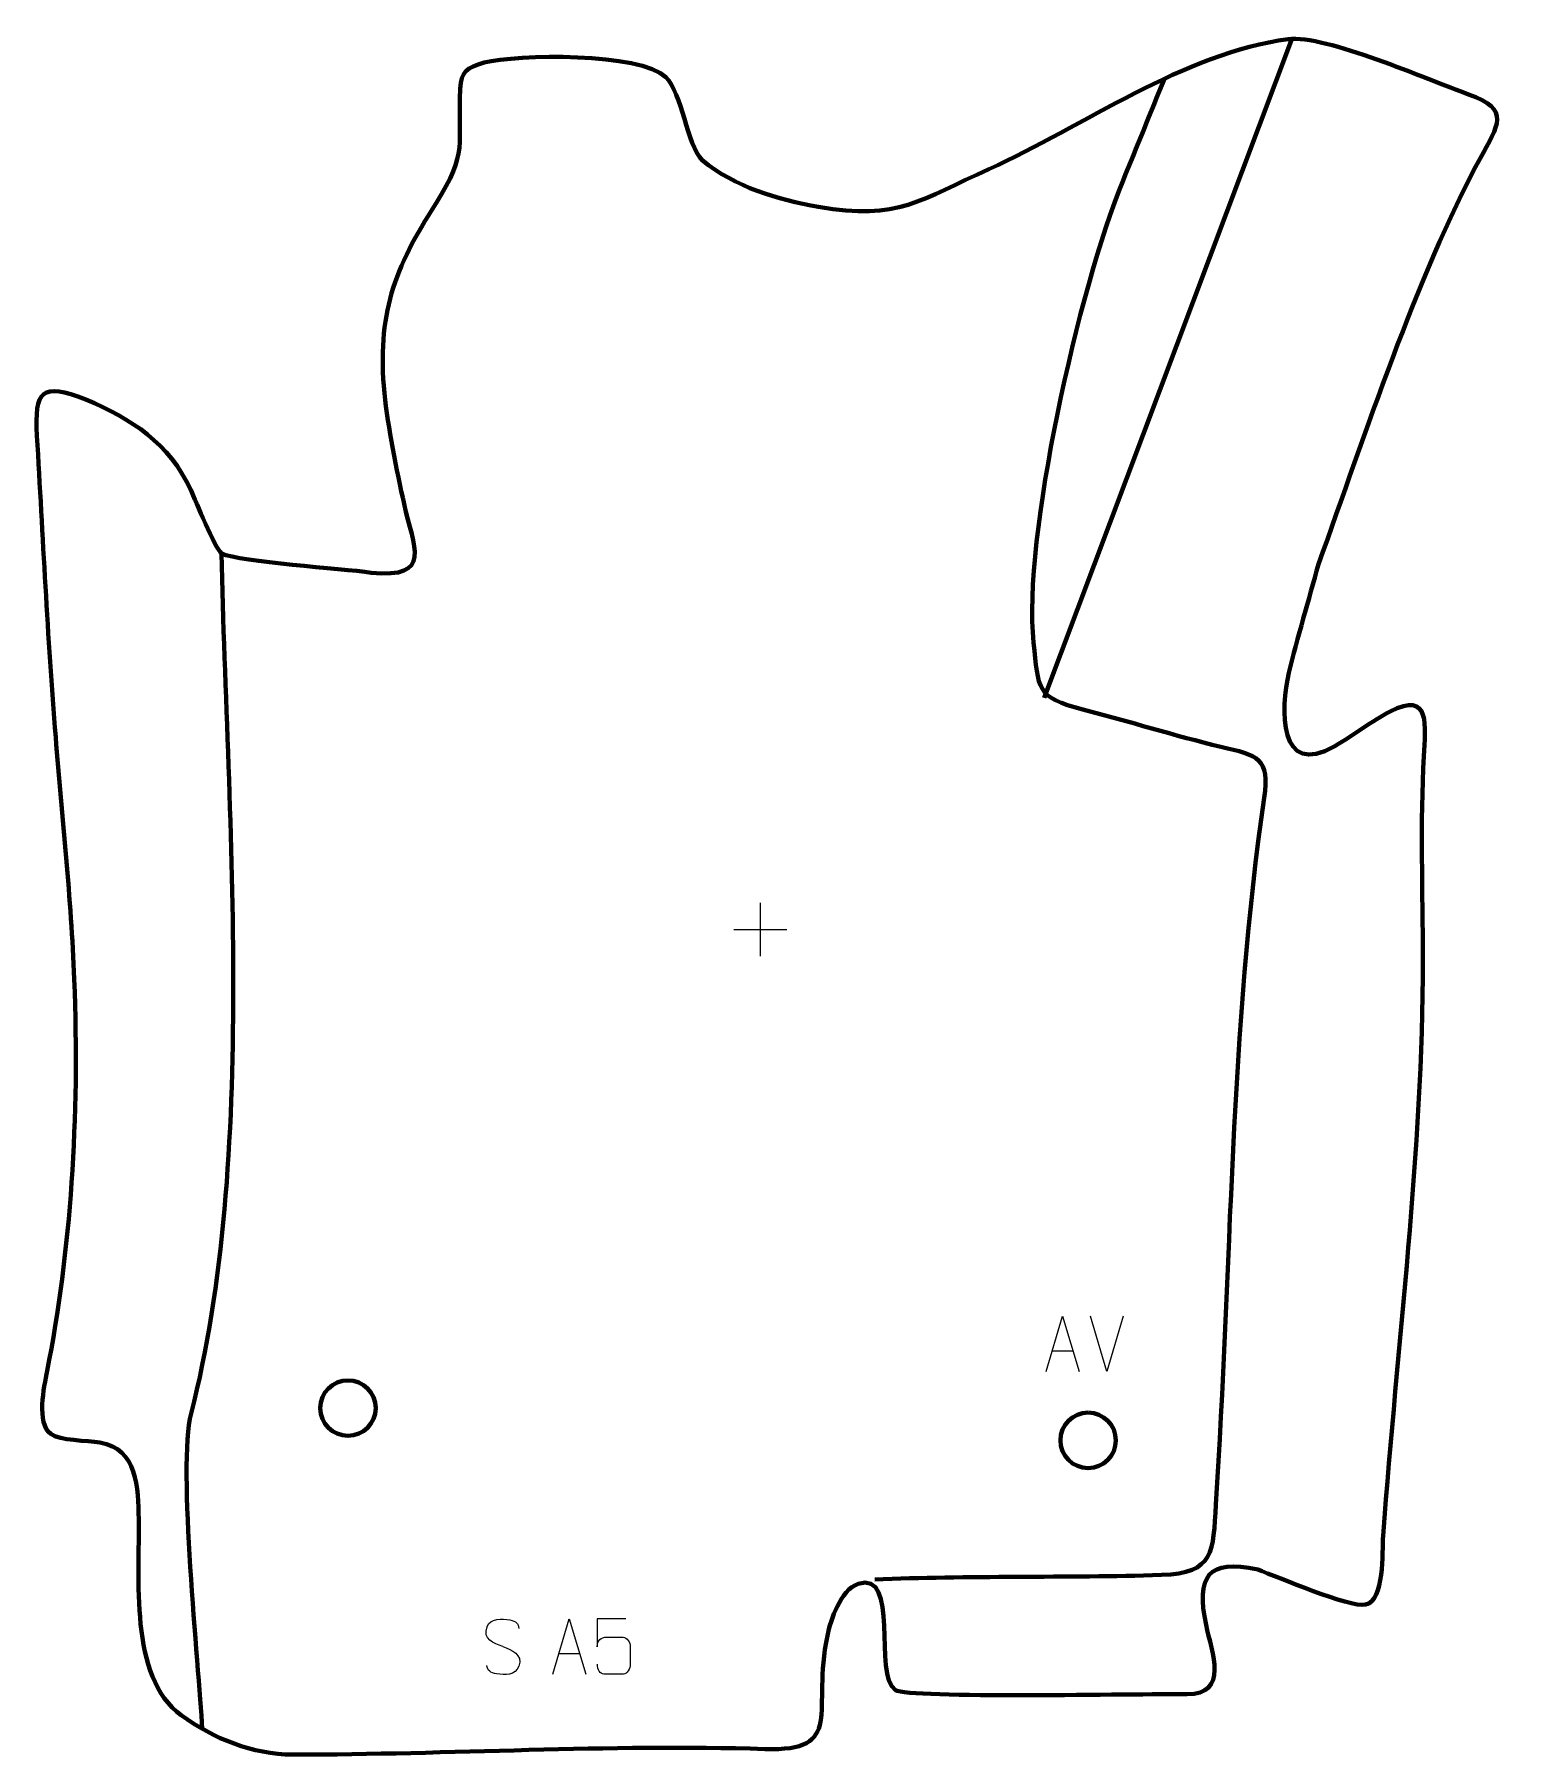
# Model space of a CAD drawing. Header units: millimetres. Extents: x -334 to 332, y -395 to 381.
import ezdxf

# ---------------------------------------------------------------- set-up
doc = ezdxf.new("R2010")
doc.units = ezdxf.units.MM
doc.header["$MEASUREMENT"] = 0
for name, color, linetype in [('layer 1', 7, 'Continuous'), ('layer 2', 7, 'Continuous'), ('layer 3', 7, 'Continuous')]:
    doc.layers.add(name, color=color, linetype=linetype)

msp = doc.modelspace()

# ---------------------------------------------------------------- linework, layer by layer
at = {"layer": 'layer 1', "color": 250, "lineweight": 9}
for points in [[(-6.6316, -11.0681), (-6.6316, -11.0681), (-6.6316, -35.046), (-6.6316, -35.046)], [(-18.6205, -23.0571), (-18.6205, -23.0571), (5.3574, -23.0571), (5.3574, -23.0571)]]:
    msp.add_open_spline(points, degree=3, dxfattribs=at)
at = {"layer": 'layer 2', "color": 140, "lineweight": 158}
msp.add_open_spline([(121.3691, 81.315), (121.3691, 81.315), (233.1664, 378.9249), (233.1664, 378.9249)], degree=3, dxfattribs=at)
for points, knots in [([(44.9632, -316.2206), (86.424, -314.3695), (131.6466, -315.52), (174.244, -314.1646), (174.244, -314.1646), (198.3306, -313.3983), (197.4894, -303.5507), (198.8549, -282.3682), (198.8549, -282.3682), (205.6178, -177.4619), (205.5475, -67.0651), (220.5877, 36.2662), (220.5877, 36.2662), (223.2173, 54.3328), (217.8282, 55.3752), (201.0824, 59.3085), (201.0824, 59.3085), (180.3671, 64.2379), (159.6175, 70.8064), (138.8299, 76.1259), (138.8299, 76.1259), (117.7492, 81.5203), (118.8055, 85.3213), (116.5844, 106.3665), (116.5844, 106.3665), (111.6553, 153.0713), (136.8643, 265.3449), (156.9542, 314.6232), (156.9542, 314.6232), (163.162, 329.9338), (169.3726, 345.2432), (175.5817, 360.5532)], [0, 0, 0, 0, 0.11111111, 0.11111111, 0.11111111, 0.11111111, 0.22222222, 0.22222222, 0.22222222, 0.22222222, 0.33333333, 0.33333333, 0.33333333, 0.33333333, 0.44444444, 0.44444444, 0.44444444, 0.44444444, 0.55555556, 0.55555556, 0.55555556, 0.55555556, 0.66666667, 0.66666667, 0.66666667, 0.66666667, 0.77777778, 0.77777778, 0.77777778, 0.77777778, 1, 1, 1, 1]), ([(-249.64, 146.5318), (-246.7628, 24.4583), (-233.6391, -125.7953), (-263.3039, -241.4066), (-263.3039, -241.4066), (-269.344, -264.9467), (-259.9031, -354.8728), (-258.2442, -383.5457)], [0, 0, 0, 0, 0.33333333, 0.33333333, 0.33333333, 0.33333333, 1, 1, 1, 1])]:
    msp.add_open_spline(points, degree=3, knots=knots, dxfattribs=at)
at = {"layer": 'layer 3', "color": 242, "lineweight": 158}
msp.add_open_spline([(245.0566, 141.6369), (240.6881, 125.5013), (235.6719, 108.7506), (231.7125, 92.6173), (231.7125, 92.6173), (227.9761, 76.6678), (226.7576, 44.8521), (252.5183, 59.6572), (252.5183, 59.6572), (260.5977, 64.4251), (269.5613, 71.1022), (277.4106, 75.2168), (277.4106, 75.2168), (295.9208, 84.9197), (293.2858, 68.2535), (292.5662, 55.0716), (292.5662, 55.0716), (290.9379, 25.2415), (292.1281, -6.3345), (292.1524, -36.3558), (292.1524, -36.3558), (292.1018, -124.4126), (280.6503, -209.1643), (274.2455, -296.5278), (274.2455, -296.5278), (273.709, -303.8471), (274.9891, -325.6786), (266.2876, -327.5235), (266.2876, -327.5235), (259.1309, -329.0409), (226.7649, -314.968), (217.6663, -311.7653), (217.6663, -311.7653), (195.1434, -306.5755), (189.8069, -315.0498), (194.3814, -336.679), (194.3814, -336.679), (197.0253, -349.1796), (204.8182, -368.0945), (185.749, -367.9153), (185.749, -367.9153), (163.4769, -367.706), (60.4632, -369.9942), (54.3144, -366.0369), (54.3144, -366.0369), (43.9238, -359.3498), (56.6918, -311.6894), (37.4516, -318.2191), (37.4516, -318.2191), (29.5534, -320.8996), (25.1637, -334.4511), (23.6506, -341.5344), (23.6506, -341.5344), (16.3655, -375.6359), (31.9612, -393.8149), (-4.6297, -392.656), (-4.6297, -392.656), (-75.0684, -390.4246), (-146.7058, -395.1559), (-217.3912, -395.1634), (-217.3912, -395.1634), (-235.8442, -394.9431), (-252.899, -388.1392), (-267.7677, -377.3937), (-267.7677, -377.3937), (-291.4294, -360.2937), (-286.4353, -314.4302), (-286.8921, -289.0165), (-286.8921, -289.0165), (-287.1856, -274.9988), (-287.2776, -257.3166), (-304.4593, -254.4134), (-304.4593, -254.4134), (-310.072, -253.5629), (-322.5065, -253.5398), (-326.5561, -250.5189), (-326.5561, -250.5189), (-333.1251, -245.6187), (-329.6716, -229.5708), (-328.2067, -222.1774), (-328.2067, -222.1774), (-317.5863, -168.5806), (-313.4735, -107.8554), (-315.9695, -45.4938), (-315.9695, -45.4938), (-317.4314, -8.9679), (-321.3937, 27.4109), (-324.3408, 63.7189), (-324.3408, 63.7189), (-328.016, 108.998), (-330.1757, 154.2029), (-332.7868, 199.6133), (-332.7868, 199.6133), (-333.9476, 219.802), (-330.8388, 223.9514), (-310.7448, 215.8592), (-310.7448, 215.8592), (-289.9725, 207.1704), (-273.2033, 196.1382), (-263.4129, 175.1834), (-263.4129, 175.1834), (-261.1408, 170.1741), (-252.5909, 148.9048), (-249.64, 146.5318), (-249.64, 146.5318), (-240.695, 142.5154), (-195.7627, 139.7561), (-182.0657, 137.8265), (-182.0657, 137.8265), (-154.0395, 135.0211), (-162.9041, 149.4157), (-167.2399, 168.8222), (-167.2399, 168.8222), (-170.5846, 183.7929), (-174.529, 203.6123), (-176.1111, 218.7282), (-176.1111, 218.7282), (-179.4207, 254.3717), (-171.9068, 274.8366), (-152.8341, 304.3983), (-152.8341, 304.3983), (-138.1594, 327.4968), (-143.1222, 330.9507), (-141.9772, 356.074), (-141.9772, 356.074), (-141.6332, 363.6208), (-138.8688, 365.7063), (-131.1833, 367.8435), (-131.1833, 367.8435), (-116.4627, 371.571), (-60.693, 372.6095), (-49.2214, 361.2709), (-49.2214, 361.2709), (-41.8264, 353.9616), (-39.804, 331.1425), (-32.7987, 323.7785), (-32.7987, 323.7785), (-17.6897, 311.5429), (0.8568, 306.3133), (19.6194, 302.7804), (19.6194, 302.7804), (55.617, 296.3627), (65.873, 306.1959), (96.4704, 319.8214), (96.4704, 319.8214), (138.989, 338.9719), (184.4921, 372.3845), (231.4502, 378.4161), (231.4502, 378.4161), (248.1937, 380.5668), (294.1353, 360.1482), (312.7419, 353.5131), (312.7419, 353.5131), (332.1684, 346.5855), (326.0623, 339.7249), (317.9351, 324.6243), (317.9351, 324.6243), (288.6899, 270.285), (266.4523, 200.5528), (245.0566, 141.6369)], degree=3, knots=[0, 0, 0, 0, 0.02439024, 0.02439024, 0.02439024, 0.02439024, 0.04878049, 0.04878049, 0.04878049, 0.04878049, 0.07317073, 0.07317073, 0.07317073, 0.07317073, 0.09756098, 0.09756098, 0.09756098, 0.09756098, 0.12195122, 0.12195122, 0.12195122, 0.12195122, 0.14634146, 0.14634146, 0.14634146, 0.14634146, 0.17073171, 0.17073171, 0.17073171, 0.17073171, 0.19512195, 0.19512195, 0.19512195, 0.19512195, 0.2195122, 0.2195122, 0.2195122, 0.2195122, 0.24390244, 0.24390244, 0.24390244, 0.24390244, 0.26829268, 0.26829268, 0.26829268, 0.26829268, 0.29268293, 0.29268293, 0.29268293, 0.29268293, 0.31707317, 0.31707317, 0.31707317, 0.31707317, 0.34146341, 0.34146341, 0.34146341, 0.34146341, 0.36585366, 0.36585366, 0.36585366, 0.36585366, 0.3902439, 0.3902439, 0.3902439, 0.3902439, 0.41463415, 0.41463415, 0.41463415, 0.41463415, 0.43902439, 0.43902439, 0.43902439, 0.43902439, 0.46341463, 0.46341463, 0.46341463, 0.46341463, 0.48780488, 0.48780488, 0.48780488, 0.48780488, 0.51219512, 0.51219512, 0.51219512, 0.51219512, 0.53658537, 0.53658537, 0.53658537, 0.53658537, 0.56097561, 0.56097561, 0.56097561, 0.56097561, 0.58536585, 0.58536585, 0.58536585, 0.58536585, 0.6097561, 0.6097561, 0.6097561, 0.6097561, 0.63414634, 0.63414634, 0.63414634, 0.63414634, 0.65853659, 0.65853659, 0.65853659, 0.65853659, 0.68292683, 0.68292683, 0.68292683, 0.68292683, 0.70731707, 0.70731707, 0.70731707, 0.70731707, 0.73170732, 0.73170732, 0.73170732, 0.73170732, 0.75609756, 0.75609756, 0.75609756, 0.75609756, 0.7804878, 0.7804878, 0.7804878, 0.7804878, 0.80487805, 0.80487805, 0.80487805, 0.80487805, 0.82926829, 0.82926829, 0.82926829, 0.82926829, 0.85365854, 0.85365854, 0.85365854, 0.85365854, 0.87804878, 0.87804878, 0.87804878, 0.87804878, 0.90243902, 0.90243902, 0.90243902, 0.90243902, 0.92682927, 0.92682927, 0.92682927, 0.92682927, 0.95121951, 0.95121951, 0.95121951, 0.95121951, 1, 1, 1, 1], dxfattribs=at)
at = {"layer": 'layer 3', "color": 250, "lineweight": 9}
for points, knots in [([(122.2743, -222.3949), (122.2743, -222.3949), (129.6453, -197.4414), (129.6453, -197.4414), (129.6453, -197.4414), (129.6453, -197.4414), (137.2152, -222.3949), (137.2152, -222.3949)], [0, 0, 0, 0, 0.33333333, 0.33333333, 0.33333333, 0.33333333, 1, 1, 1, 1]), ([(-122.6958, -346.3979), (-126.9441, -344.9275), (-131.8522, -343.1317), (-129.8471, -337.6114), (-129.8471, -337.6114), (-128.3436, -333.4715), (-123.13, -333.86), (-119.5264, -334.4611), (-119.5264, -334.4611), (-116.6658, -334.9383), (-115.8011, -336.1515), (-115.4905, -338.2356)], [0, 0, 0, 0, 0.25, 0.25, 0.25, 0.25, 0.5, 0.5, 0.5, 0.5, 1, 1, 1, 1]), ([(-100.1663, -358.8747), (-100.1663, -358.8747), (-92.7953, -333.9212), (-92.7953, -333.9212), (-92.7953, -333.9212), (-92.7953, -333.9212), (-85.2254, -358.8747), (-85.2254, -358.8747)], [0, 0, 0, 0, 0.33333333, 0.33333333, 0.33333333, 0.33333333, 1, 1, 1, 1]), ([(-67.3017, -333.9432), (-67.3017, -333.9432), (-80.1534, -333.9432), (-80.1534, -333.9432), (-80.1534, -333.9432), (-80.1531, -338.1738), (-80.1531, -342.4047), (-80.1534, -346.6359), (-80.1534, -346.6359), (-80.1537, -343.3258), (-78.5227, -342.254), (-75.7107, -342.1935), (-75.7107, -342.1935), (-73.2711, -342.1932), (-70.8316, -342.1932), (-68.3923, -342.1935), (-68.3923, -342.1935), (-66.7426, -342.1867), (-65.2677, -344.5672), (-65.2392, -346.6359), (-65.2392, -346.6359), (-65.2395, -349.2232), (-65.2395, -351.8108), (-65.2392, -354.3985), (-65.2392, -354.3985), (-65.193, -356.3579), (-66.6924, -358.7942), (-68.3183, -358.8527), (-68.3183, -358.8527), (-70.2748, -358.8524), (-75.1697, -358.8524), (-77.1268, -358.8527), (-77.1268, -358.8527), (-78.9723, -358.8615), (-80.0794, -356.8967), (-80.1002, -354.3456)], [0, 0, 0, 0, 0.1, 0.1, 0.1, 0.1, 0.2, 0.2, 0.2, 0.2, 0.3, 0.3, 0.3, 0.3, 0.4, 0.4, 0.4, 0.4, 0.5, 0.5, 0.5, 0.5, 0.6, 0.6, 0.6, 0.6, 0.7, 0.7, 0.7, 0.7, 0.8, 0.8, 0.8, 0.8, 1, 1, 1, 1]), ([(-122.6958, -346.398), (-118.6772, -348.0447), (-113.6477, -349.933), (-115.4817, -355.2933), (-115.4817, -355.2933), (-116.9415, -359.5597), (-121.8523, -359.303), (-125.5784, -358.7483), (-125.5784, -358.7483), (-128.3284, -358.3385), (-129.5493, -357.125), (-129.9273, -355.0128)], [0, 0, 0, 0, 0.25, 0.25, 0.25, 0.25, 0.5, 0.5, 0.5, 0.5, 1, 1, 1, 1])]:
    msp.add_open_spline(points, degree=3, knots=knots, dxfattribs=at)
for points in [[(149.6338, -222.4022), (149.6338, -222.4022), (142.312, -197.4486), (142.312, -197.4486)], [(156.9557, -197.4486), (156.9557, -197.4486), (149.6339, -222.4022), (149.6339, -222.4022)], [(124.9969, -213.1455), (124.9969, -213.1455), (134.4926, -213.1455), (134.4926, -213.1455)], [(-97.4437, -349.6253), (-97.4437, -349.6253), (-87.948, -349.6253), (-87.948, -349.6253)]]:
    msp.add_open_spline(points, degree=3, dxfattribs=at)
at = {"layer": 'layer 3', "color": 250, "lineweight": 200}
for points in [[(-192.5562, -226.4021), (-199.4597, -226.4021), (-205.0561, -231.9985), (-205.0561, -238.9021), (-205.0561, -238.9021), (-205.0562, -245.8056), (-199.4597, -251.4021), (-192.5562, -251.4021), (-192.5562, -251.4021), (-185.6526, -251.4021), (-180.0562, -245.8057), (-180.0562, -238.9021), (-180.0562, -238.9021), (-180.0561, -231.9986), (-185.6526, -226.4021), (-192.5562, -226.4021)], [(-192.5562, -226.4021), (-199.4597, -226.4021), (-205.0561, -231.9985), (-205.0561, -238.9021), (-205.0561, -238.9021), (-205.0562, -245.8056), (-199.4597, -251.4021), (-192.5562, -251.4021), (-192.5562, -251.4021), (-185.6526, -251.4021), (-180.0562, -245.8057), (-180.0562, -238.9022), (-180.0562, -238.9022), (-180.0561, -231.9986), (-185.6526, -226.4021), (-192.5562, -226.4021)], [(-192.5562, -226.4021), (-199.4597, -226.4021), (-205.0561, -231.9986), (-205.0561, -238.9021), (-205.0561, -238.9021), (-205.0562, -245.8057), (-199.4597, -251.4021), (-192.5562, -251.4021), (-192.5562, -251.4021), (-185.6526, -251.4021), (-180.0562, -245.8057), (-180.0562, -238.9022), (-180.0562, -238.9022), (-180.0561, -231.9986), (-185.6526, -226.4021), (-192.5562, -226.4021)], [(-192.5562, -226.4021), (-199.4597, -226.4021), (-205.0561, -231.9986), (-205.0561, -238.9021), (-205.0561, -238.9021), (-205.0562, -245.8057), (-199.4597, -251.4021), (-192.5562, -251.4021), (-192.5562, -251.4021), (-185.6526, -251.4022), (-180.0562, -245.8057), (-180.0562, -238.9022), (-180.0562, -238.9022), (-180.0561, -231.9986), (-185.6526, -226.4021), (-192.5562, -226.4021)], [(-192.5562, -226.4022), (-199.4597, -226.4022), (-205.0561, -231.9986), (-205.0561, -238.9021), (-205.0561, -238.9021), (-205.0562, -245.8057), (-199.4597, -251.4021), (-192.5562, -251.4022), (-192.5562, -251.4022), (-185.6526, -251.4022), (-180.0562, -245.8058), (-180.0562, -238.9022), (-180.0562, -238.9022), (-180.0561, -231.9986), (-185.6526, -226.4022), (-192.5562, -226.4022)], [(-192.5562, -226.4022), (-199.4597, -226.4022), (-205.0561, -231.9986), (-205.0561, -238.9021), (-205.0561, -238.9021), (-205.0562, -245.8057), (-199.4597, -251.4021), (-192.5562, -251.4022), (-192.5562, -251.4022), (-185.6526, -251.4022), (-180.0562, -245.8058), (-180.0562, -238.9022), (-180.0562, -238.9022), (-180.0561, -231.9986), (-185.6526, -226.4022), (-192.5562, -226.4022)], [(-192.5562, -226.4022), (-199.4597, -226.4022), (-205.0561, -231.9986), (-205.0561, -238.9022), (-205.0561, -238.9022), (-205.0562, -245.8057), (-199.4597, -251.4022), (-192.5562, -251.4022), (-192.5562, -251.4022), (-185.6526, -251.4022), (-180.0562, -245.8058), (-180.0562, -238.9022), (-180.0562, -238.9022), (-180.0561, -231.9987), (-185.6526, -226.4022), (-192.5562, -226.4022)], [(-192.5562, -226.4022), (-199.4597, -226.4022), (-205.0561, -231.9986), (-205.0561, -238.9022), (-205.0561, -238.9022), (-205.0562, -245.8057), (-199.4597, -251.4022), (-192.5562, -251.4022), (-192.5562, -251.4022), (-185.6526, -251.4022), (-180.0562, -245.8058), (-180.0562, -238.9022), (-180.0562, -238.9022), (-180.0561, -231.9987), (-185.6526, -226.4022), (-192.5562, -226.4022)], [(-192.5562, -226.4022), (-199.4597, -226.4022), (-205.0561, -231.9986), (-205.0561, -238.9022), (-205.0561, -238.9022), (-205.0562, -245.8057), (-199.4597, -251.4022), (-192.5562, -251.4022), (-192.5562, -251.4022), (-185.6526, -251.4022), (-180.0562, -245.8058), (-180.0562, -238.9023), (-180.0562, -238.9023), (-180.0561, -231.9987), (-185.6526, -226.4022), (-192.5562, -226.4022)], [(-192.5562, -226.4022), (-199.4597, -226.4022), (-205.0561, -231.9986), (-205.0561, -238.9022), (-205.0561, -238.9022), (-205.0562, -245.8058), (-199.4597, -251.4022), (-192.5562, -251.4022), (-192.5562, -251.4022), (-185.6526, -251.4022), (-180.0562, -245.8058), (-180.0562, -238.9023), (-180.0562, -238.9023), (-180.0561, -231.9987), (-185.6526, -226.4022), (-192.5562, -226.4022)], [(-192.5562, -226.4022), (-199.4597, -226.4022), (-205.0561, -231.9987), (-205.0561, -238.9022), (-205.0561, -238.9022), (-205.0562, -245.8058), (-199.4597, -251.4022), (-192.5562, -251.4022), (-192.5562, -251.4022), (-185.6526, -251.4023), (-180.0562, -245.8058), (-180.0562, -238.9023), (-180.0562, -238.9023), (-180.0561, -231.9987), (-185.6526, -226.4022), (-192.5562, -226.4022)], [(-192.5562, -226.4022), (-199.4597, -226.4022), (-205.0561, -231.9987), (-205.0561, -238.9022), (-205.0561, -238.9022), (-205.0562, -245.8058), (-199.4597, -251.4022), (-192.5562, -251.4022), (-192.5562, -251.4022), (-185.6526, -251.4023), (-180.0562, -245.8058), (-180.0562, -238.9023), (-180.0562, -238.9023), (-180.0561, -231.9987), (-185.6526, -226.4022), (-192.5562, -226.4022)], [(-192.5562, -226.4023), (-199.4597, -226.4023), (-205.0561, -231.9987), (-205.0561, -238.9022), (-205.0561, -238.9022), (-205.0562, -245.8058), (-199.4597, -251.4022), (-192.5562, -251.4023), (-192.5562, -251.4023), (-185.6526, -251.4023), (-180.0562, -245.8059), (-180.0562, -238.9023), (-180.0562, -238.9023), (-180.0561, -231.9987), (-185.6526, -226.4023), (-192.5562, -226.4023)], [(-192.5562, -226.4023), (-199.4597, -226.4023), (-205.0561, -231.9987), (-205.0561, -238.9023), (-205.0561, -238.9023), (-205.0562, -245.8058), (-199.4597, -251.4023), (-192.5562, -251.4023), (-192.5562, -251.4023), (-185.6526, -251.4023), (-180.0562, -245.8059), (-180.0562, -238.9023), (-180.0562, -238.9023), (-180.0561, -231.9987), (-185.6526, -226.4023), (-192.5562, -226.4023)], [(-192.5562, -226.4023), (-199.4597, -226.4023), (-205.0561, -231.9987), (-205.0561, -238.9023), (-205.0561, -238.9023), (-205.0562, -245.8058), (-199.4597, -251.4023), (-192.5562, -251.4023), (-192.5562, -251.4023), (-185.6526, -251.4023), (-180.0562, -245.8059), (-180.0562, -238.9023), (-180.0562, -238.9023), (-180.0561, -231.9988), (-185.6526, -226.4023), (-192.5562, -226.4023)], [(-192.5562, -226.4023), (-199.4597, -226.4023), (-205.0561, -231.9987), (-205.0561, -238.9023), (-205.0561, -238.9023), (-205.0562, -245.8058), (-199.4597, -251.4023), (-192.5562, -251.4023), (-192.5562, -251.4023), (-185.6526, -251.4023), (-180.0562, -245.8059), (-180.0562, -238.9023), (-180.0562, -238.9023), (-180.0561, -231.9988), (-185.6526, -226.4023), (-192.5562, -226.4023)], [(-192.5562, -226.4023), (-199.4597, -226.4023), (-205.0561, -231.9987), (-205.0561, -238.9023), (-205.0561, -238.9023), (-205.0562, -245.8058), (-199.4597, -251.4023), (-192.5562, -251.4023), (-192.5562, -251.4023), (-185.6526, -251.4023), (-180.0562, -245.8059), (-180.0562, -238.9024), (-180.0562, -238.9024), (-180.0561, -231.9988), (-185.6526, -226.4023), (-192.5562, -226.4023)], [(-192.5562, -226.4023), (-199.4597, -226.4023), (-205.0561, -231.9988), (-205.0561, -238.9023), (-205.0561, -238.9023), (-205.0562, -245.8059), (-199.4597, -251.4023), (-192.5562, -251.4023), (-192.5562, -251.4023), (-185.6526, -251.4023), (-180.0562, -245.8059), (-180.0562, -238.9024), (-180.0562, -238.9024), (-180.0561, -231.9988), (-185.6526, -226.4023), (-192.5562, -226.4023)], [(-192.5562, -226.4023), (-199.4597, -226.4023), (-205.0561, -231.9988), (-205.0561, -238.9023), (-205.0561, -238.9023), (-205.0562, -245.8059), (-199.4597, -251.4023), (-192.5562, -251.4023), (-192.5562, -251.4023), (-185.6526, -251.4024), (-180.0562, -245.8059), (-180.0562, -238.9024), (-180.0562, -238.9024), (-180.0561, -231.9988), (-185.6526, -226.4023), (-192.5562, -226.4023)], [(-192.5562, -226.4024), (-199.4597, -226.4024), (-205.0561, -231.9988), (-205.0561, -238.9023), (-205.0561, -238.9023), (-205.0562, -245.8059), (-199.4597, -251.4023), (-192.5562, -251.4024), (-192.5562, -251.4024), (-185.6526, -251.4024), (-180.0562, -245.806), (-180.0562, -238.9024), (-180.0562, -238.9024), (-180.0561, -231.9988), (-185.6526, -226.4024), (-192.5562, -226.4024)], [(-192.5562, -226.4024), (-199.4597, -226.4024), (-205.0561, -231.9988), (-205.0561, -238.9023), (-205.0561, -238.9023), (-205.0562, -245.8059), (-199.4597, -251.4023), (-192.5562, -251.4024), (-192.5562, -251.4024), (-185.6526, -251.4024), (-180.0562, -245.806), (-180.0562, -238.9024), (-180.0562, -238.9024), (-180.0561, -231.9988), (-185.6526, -226.4024), (-192.5562, -226.4024)], [(141.2152, -240.9542), (134.3117, -240.9542), (128.7153, -246.5506), (128.7153, -253.4542), (128.7153, -253.4542), (128.7152, -260.3577), (134.3117, -265.9542), (141.2152, -265.9542), (141.2152, -265.9542), (148.1188, -265.9542), (153.7152, -260.3578), (153.7152, -253.4542), (153.7152, -253.4542), (153.7153, -246.5507), (148.1188, -240.9542), (141.2152, -240.9542)], [(141.2152, -240.9542), (134.3117, -240.9542), (128.7153, -246.5506), (128.7153, -253.4542), (128.7153, -253.4542), (128.7152, -260.3577), (134.3117, -265.9542), (141.2152, -265.9542), (141.2152, -265.9542), (148.1188, -265.9542), (153.7152, -260.3578), (153.7152, -253.4543), (153.7152, -253.4543), (153.7153, -246.5507), (148.1188, -240.9542), (141.2152, -240.9542)], [(141.2152, -240.9542), (134.3117, -240.9542), (128.7153, -246.5507), (128.7153, -253.4542), (128.7153, -253.4542), (128.7152, -260.3578), (134.3117, -265.9542), (141.2152, -265.9542), (141.2152, -265.9542), (148.1188, -265.9542), (153.7152, -260.3578), (153.7152, -253.4543), (153.7152, -253.4543), (153.7153, -246.5507), (148.1188, -240.9542), (141.2152, -240.9542)], [(141.2152, -240.9542), (134.3117, -240.9542), (128.7153, -246.5507), (128.7153, -253.4542), (128.7153, -253.4542), (128.7152, -260.3578), (134.3117, -265.9542), (141.2152, -265.9542), (141.2152, -265.9542), (148.1188, -265.9543), (153.7152, -260.3578), (153.7152, -253.4543), (153.7152, -253.4543), (153.7153, -246.5507), (148.1188, -240.9542), (141.2152, -240.9542)], [(141.2152, -240.9543), (134.3117, -240.9543), (128.7153, -246.5507), (128.7153, -253.4542), (128.7153, -253.4542), (128.7152, -260.3578), (134.3117, -265.9542), (141.2152, -265.9543), (141.2152, -265.9543), (148.1188, -265.9543), (153.7152, -260.3579), (153.7152, -253.4543), (153.7152, -253.4543), (153.7153, -246.5507), (148.1188, -240.9543), (141.2152, -240.9543)], [(141.2152, -240.9543), (134.3117, -240.9543), (128.7153, -246.5507), (128.7153, -253.4542), (128.7153, -253.4542), (128.7152, -260.3578), (134.3117, -265.9542), (141.2152, -265.9543), (141.2152, -265.9543), (148.1188, -265.9543), (153.7152, -260.3579), (153.7152, -253.4543), (153.7152, -253.4543), (153.7153, -246.5507), (148.1188, -240.9543), (141.2152, -240.9543)], [(141.2152, -240.9543), (134.3117, -240.9543), (128.7153, -246.5507), (128.7153, -253.4543), (128.7153, -253.4543), (128.7152, -260.3578), (134.3117, -265.9543), (141.2152, -265.9543), (141.2152, -265.9543), (148.1188, -265.9543), (153.7152, -260.3579), (153.7152, -253.4543), (153.7152, -253.4543), (153.7153, -246.5508), (148.1188, -240.9543), (141.2152, -240.9543)], [(141.2152, -240.9543), (134.3117, -240.9543), (128.7153, -246.5507), (128.7153, -253.4543), (128.7153, -253.4543), (128.7152, -260.3578), (134.3117, -265.9543), (141.2152, -265.9543), (141.2152, -265.9543), (148.1188, -265.9543), (153.7152, -260.3579), (153.7152, -253.4543), (153.7152, -253.4543), (153.7153, -246.5508), (148.1188, -240.9543), (141.2152, -240.9543)], [(141.2152, -240.9543), (134.3117, -240.9543), (128.7153, -246.5507), (128.7153, -253.4543), (128.7153, -253.4543), (128.7152, -260.3578), (134.3117, -265.9543), (141.2152, -265.9543), (141.2152, -265.9543), (148.1188, -265.9543), (153.7152, -260.3579), (153.7152, -253.4544), (153.7152, -253.4544), (153.7153, -246.5508), (148.1188, -240.9543), (141.2152, -240.9543)], [(141.2152, -240.9543), (134.3117, -240.9543), (128.7153, -246.5507), (128.7153, -253.4543), (128.7153, -253.4543), (128.7152, -260.3579), (134.3117, -265.9543), (141.2152, -265.9543), (141.2152, -265.9543), (148.1188, -265.9543), (153.7152, -260.3579), (153.7152, -253.4544), (153.7152, -253.4544), (153.7153, -246.5508), (148.1188, -240.9543), (141.2152, -240.9543)], [(141.2152, -240.9543), (134.3117, -240.9543), (128.7153, -246.5508), (128.7153, -253.4543), (128.7153, -253.4543), (128.7152, -260.3579), (134.3117, -265.9543), (141.2152, -265.9543), (141.2152, -265.9543), (148.1188, -265.9544), (153.7152, -260.3579), (153.7152, -253.4544), (153.7152, -253.4544), (153.7153, -246.5508), (148.1188, -240.9543), (141.2152, -240.9543)], [(141.2152, -240.9543), (134.3117, -240.9543), (128.7153, -246.5508), (128.7153, -253.4543), (128.7153, -253.4543), (128.7152, -260.3579), (134.3117, -265.9543), (141.2152, -265.9543), (141.2152, -265.9543), (148.1188, -265.9544), (153.7152, -260.3579), (153.7152, -253.4544), (153.7152, -253.4544), (153.7153, -246.5508), (148.1188, -240.9543), (141.2152, -240.9543)], [(141.2152, -240.9544), (134.3117, -240.9544), (128.7153, -246.5508), (128.7153, -253.4543), (128.7153, -253.4543), (128.7152, -260.3579), (134.3117, -265.9543), (141.2152, -265.9544), (141.2152, -265.9544), (148.1188, -265.9544), (153.7152, -260.358), (153.7152, -253.4544), (153.7152, -253.4544), (153.7153, -246.5508), (148.1188, -240.9544), (141.2152, -240.9544)], [(141.2152, -240.9544), (134.3117, -240.9544), (128.7153, -246.5508), (128.7153, -253.4544), (128.7153, -253.4544), (128.7152, -260.3579), (134.3117, -265.9544), (141.2152, -265.9544), (141.2152, -265.9544), (148.1188, -265.9544), (153.7152, -260.358), (153.7152, -253.4544), (153.7152, -253.4544), (153.7153, -246.5508), (148.1188, -240.9544), (141.2152, -240.9544)], [(141.2152, -240.9544), (134.3117, -240.9544), (128.7153, -246.5508), (128.7153, -253.4544), (128.7153, -253.4544), (128.7152, -260.3579), (134.3117, -265.9544), (141.2152, -265.9544), (141.2152, -265.9544), (148.1188, -265.9544), (153.7152, -260.358), (153.7152, -253.4544), (153.7152, -253.4544), (153.7153, -246.5509), (148.1188, -240.9544), (141.2152, -240.9544)], [(141.2152, -240.9544), (134.3117, -240.9544), (128.7153, -246.5508), (128.7153, -253.4544), (128.7153, -253.4544), (128.7152, -260.3579), (134.3117, -265.9544), (141.2152, -265.9544), (141.2152, -265.9544), (148.1188, -265.9544), (153.7152, -260.358), (153.7152, -253.4544), (153.7152, -253.4544), (153.7153, -246.5509), (148.1188, -240.9544), (141.2152, -240.9544)], [(141.2152, -240.9544), (134.3117, -240.9544), (128.7153, -246.5508), (128.7153, -253.4544), (128.7153, -253.4544), (128.7152, -260.3579), (134.3117, -265.9544), (141.2152, -265.9544), (141.2152, -265.9544), (148.1188, -265.9544), (153.7152, -260.358), (153.7152, -253.4545), (153.7152, -253.4545), (153.7153, -246.5509), (148.1188, -240.9544), (141.2152, -240.9544)], [(141.2152, -240.9544), (134.3117, -240.9544), (128.7153, -246.5509), (128.7153, -253.4544), (128.7153, -253.4544), (128.7152, -260.358), (134.3117, -265.9544), (141.2152, -265.9544), (141.2152, -265.9544), (148.1188, -265.9544), (153.7152, -260.358), (153.7152, -253.4545), (153.7152, -253.4545), (153.7153, -246.5509), (148.1188, -240.9544), (141.2152, -240.9544)], [(141.2152, -240.9544), (134.3117, -240.9544), (128.7153, -246.5509), (128.7153, -253.4544), (128.7153, -253.4544), (128.7152, -260.358), (134.3117, -265.9544), (141.2152, -265.9544), (141.2152, -265.9544), (148.1188, -265.9545), (153.7152, -260.358), (153.7152, -253.4545), (153.7152, -253.4545), (153.7153, -246.5509), (148.1188, -240.9544), (141.2152, -240.9544)], [(141.2152, -240.9545), (134.3117, -240.9545), (128.7153, -246.5509), (128.7153, -253.4544), (128.7153, -253.4544), (128.7152, -260.358), (134.3117, -265.9544), (141.2152, -265.9545), (141.2152, -265.9545), (148.1188, -265.9545), (153.7152, -260.3581), (153.7152, -253.4545), (153.7152, -253.4545), (153.7153, -246.5509), (148.1188, -240.9545), (141.2152, -240.9545)], [(141.2152, -240.9545), (134.3117, -240.9545), (128.7153, -246.5509), (128.7153, -253.4544), (128.7153, -253.4544), (128.7152, -260.358), (134.3117, -265.9544), (141.2152, -265.9545), (141.2152, -265.9545), (148.1188, -265.9545), (153.7152, -260.3581), (153.7152, -253.4545), (153.7152, -253.4545), (153.7153, -246.5509), (148.1188, -240.9545), (141.2152, -240.9545)]]:
    msp.add_open_spline(points, degree=3, knots=[0, 0, 0, 0, 0.2, 0.2, 0.2, 0.2, 0.4, 0.4, 0.4, 0.4, 0.6, 0.6, 0.6, 0.6, 1, 1, 1, 1], dxfattribs=at)
for points in [[(-192.5562, -226.4021), (-192.5562, -226.4021), (-192.5562, -226.4024), (-192.5562, -226.4024)], [(-192.5562, -226.4021), (-192.5562, -226.4021), (-192.5562, -226.4024), (-192.5562, -226.4024)], [(-205.0561, -238.9021), (-205.0561, -238.9021), (-205.0561, -238.9023), (-205.0561, -238.9023)], [(-180.0562, -238.9021), (-180.0562, -238.9021), (-180.0562, -238.9024), (-180.0562, -238.9024)], [(141.2152, -240.9542), (141.2152, -240.9542), (141.2152, -240.9545), (141.2152, -240.9545)], [(141.2152, -240.9542), (141.2152, -240.9542), (141.2152, -240.9545), (141.2152, -240.9545)], [(-192.5562, -251.4021), (-192.5562, -251.4021), (-192.5562, -251.4024), (-192.5562, -251.4024)], [(128.7153, -253.4542), (128.7153, -253.4542), (128.7153, -253.4544), (128.7153, -253.4544)], [(153.7152, -253.4542), (153.7152, -253.4542), (153.7152, -253.4545), (153.7152, -253.4545)], [(141.2152, -265.9542), (141.2152, -265.9542), (141.2152, -265.9545), (141.2152, -265.9545)]]:
    msp.add_open_spline(points, degree=3, dxfattribs=at)

doc.saveas('drawing.dxf')
